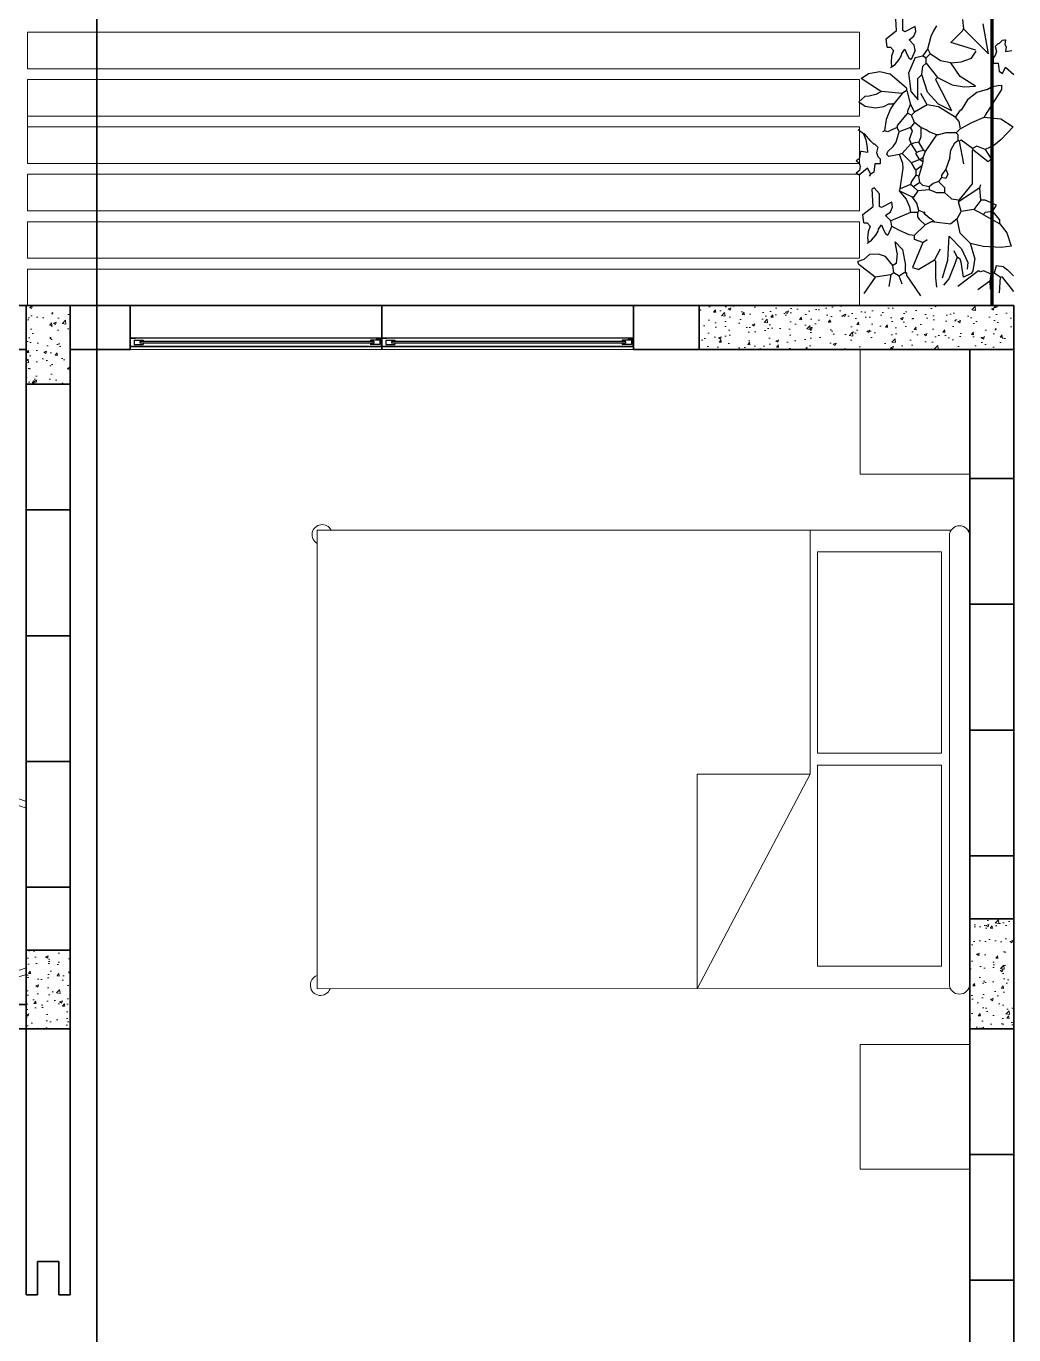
# Model space of a CAD drawing. Header units: inches. Extents: x 2013 to 15569, y -2551 to 2524.
# Drawn here: x 3627.8 to 3941.8, y 377.3 to 793.5 of the extents above; entities that cross this region are included whole.
import ezdxf

# ---------------------------------------------------------------- set-up
doc = ezdxf.new("R2010")
doc.units = ezdxf.units.IN
doc.header["$MEASUREMENT"] = 0
for name, color, linetype, lineweight in [('A-FLOR-FTPT', 6, 'Continuous', 70), ('A-FLOR-PATT', 8, 'Continuous', 18), ('A-FURN', 8, 'Continuous', 18), ('A-GLAZ-FULL', 4, 'Continuous', 25), ('A-WALL-FULL', 7, 'Continuous', 35), ('costruzioni', 2, 'Continuous', 35)]:
    doc.layers.add(name, color=color, linetype=linetype, lineweight=lineweight)
doc.layers.add('VERDE_siepe', color=96, linetype='Continuous')

# ---------------------------------------------------------------- blocks, each defined once
blk = doc.blocks.new('finestra 1')
at = {"layer": 'A-FLOR-PATT'}
for points in [[(43.0901, -91.3303), (43.0901, -91.3278), (43.0759, -91.3278), (43.0759, -91.3066), (43.0901, -91.3066), (43.0901, -91.3041), (43.0734, -91.3041), (43.0734, -91.3303)], [(43.8567, -91.3303), (43.8567, -91.3278), (43.8709, -91.3278), (43.8709, -91.3066), (43.8567, -91.3066), (43.8567, -91.3041), (43.8734, -91.3041), (43.8734, -91.3303)]]:
    blk.add_hatch(color=256, dxfattribs=at).paths.add_polyline_path(points)
at = {"layer": 'A-FURN'}
for p, q in [((43.0734, -91.2941), (43.8734, -91.2941)), ((43.8734, -91.4341), (43.0734, -91.4341))]:
    blk.add_line(p, q, dxfattribs=at)
at = {"layer": 'A-GLAZ-FULL'}
for p, q in [((43.0734, -91.3041), (43.8734, -91.3041)), ((43.0901, -91.3041), (43.0734, -91.3041)), ((43.0759, -91.3278), (43.0759, -91.3066)), ((43.0801, -91.3105), (43.1092, -91.3105)), ((43.0801, -91.3238), (43.0801, -91.3105)), ((43.8734, -91.3041), (43.0901, -91.3041)), ((43.0901, -91.3066), (43.0901, -91.3041)), ((43.0992, -91.3147), (43.842, -91.3147)), ((43.0992, -91.3197), (43.0992, -91.3147)), ((43.1092, -91.3147), (43.1092, -91.3105)), ((43.8612, -91.3105), (43.832, -91.3105)), ((43.832, -91.3147), (43.832, -91.3105)), ((43.842, -91.3147), (43.842, -91.3197)), ((43.8612, -91.3238), (43.8612, -91.3105)), ((43.8734, -91.3041), (43.8734, -91.3303)), ((43.0734, -91.3303), (43.8734, -91.3303)), ((43.0901, -91.3278), (43.0759, -91.3278)), ((43.0801, -91.3238), (43.1092, -91.3238)), ((43.0901, -91.3303), (43.0901, -91.3278)), ((43.0992, -91.3197), (43.842, -91.3197)), ((43.1092, -91.3238), (43.1092, -91.3197)), ((43.832, -91.3238), (43.832, -91.3197)), ((43.8612, -91.3238), (43.832, -91.3238))]:
    blk.add_line(p, q, dxfattribs=at)
at = {"layer": 'A-WALL-FULL'}
for p, q in [((43.0734, -91.2941), (43.0734, -91.4341)), ((43.8734, -91.4341), (43.8734, -91.2941))]:
    blk.add_line(p, q, dxfattribs=at)
blk = doc.blocks.new('letto')
at = {"layer": 'A-FURN'}
for p, q in [((27.4385, 13.5237), (25.4231, 13.5237)), ((25.4231, 12.0654), (25.4231, 13.5237)), ((26.9901, 12.7474), (26.9901, 13.5237)), ((27.433, 13.5059), (27.433, 12.08)), ((27.4977, 13.5061), (27.4977, 12.0796)), ((26.9901, 12.7474), (26.6306, 12.7474)), ((26.6306, 12.7474), (26.6306, 12.0656)), ((26.9901, 12.7474), (26.6306, 12.0656)), ((25.4231, 12.0654), (27.4361, 12.0658))]:
    blk.add_line(p, q, dxfattribs=at)
for points in [[(27.4079, 13.4548), (27.4079, 12.815), (27.0135, 12.815), (27.0135, 13.4548)], [(27.4079, 12.7768), (27.4079, 12.1369), (27.0135, 12.1369), (27.0135, 12.7768)]]:
    blk.add_lwpolyline(points, close=True, dxfattribs=at)
for centre, radius, start, end in [((25.4385, 13.5096), 0.032, 25.9785, 241.2286), ((27.4653, 13.5058), 0.0323, 0.6423, 179.7148), ((25.4335, 12.0766), 0.0324, 108.721, 339.676), ((27.4653, 12.0807), 0.0324, 181.2656, 357.9557)]:
    blk.add_arc(centre, radius, start, end, dxfattribs=at)

msp = doc.modelspace()

# ---------------------------------------------------------------- hatches: boundary and pattern name
at = {"layer": 'A-FLOR-PATT'}
h = msp.add_hatch(dxfattribs=at)
h.set_pattern_fill('AR-CONC', color=256, scale=0.05, style=0)
h.set_pattern_definition([(50, (6368.254, 8814.728), (9.1092334, -0.796954), [0.9525, -10.4775]), (355, (6368.254, 8814.728), (-1.762141, 9.552832), [0.762, -8.382]), (100.451, (6369.013, 8814.662), (7.347125, 8.755834), [0.8095, -8.9045]), (46.1842, (6368.254, 8817.268), (13.553952, -2.102116), [1.42875, -15.71625]), (96.6356, (6369.383, 8817.093), (11.870212, 12.371278), [1.21425, -13.35675]), (351.184, (6368.254, 8817.268), (11.87023, 12.371256), [1.143, -12.573]), (21, (6369.524, 8816.633), (7.580744, -5.113276), [0.9525, -10.4775]), (326, (6369.524, 8816.633), (3.090101, 9.209398), [0.762, -8.382]), (71.4514, (6370.155, 8816.207), (10.6708245, 4.096143), [0.8095, -8.9045]), (37.5, (6368.2537, 8814.7284), (0.1544302, 4.227752), [0, -8.2804, 0, -8.509, 0, -8.41375]), (7.5, (6368.2537, 8814.7284), (3.3409831, 5.0090287), [0, -4.8514, 0, -8.0899, 0, -3.20675]), (327.5, (6365.4216, 8814.7284), (6.7795298, -0.2864372), [0, -3.175, 0, -9.906, 0, -13.1445]), (317.5, (6364.1516, 8814.7284), (7.406459, 1.2713246), [0, -4.1275, 0, -6.5786, 0, -9.3345])])
h.paths.add_polyline_path([(3627.796, 679.638), (3641.796, 679.638), (3641.796, 704.638), (3627.796, 704.638)])
h = msp.add_hatch(dxfattribs=at)
h.set_pattern_fill('AR-CONC', color=256, scale=0.05, style=0)
h.set_pattern_definition([(50, (7188.254, 9404.728), (9.1092334, -0.796954), [0.9525, -10.4775]), (355, (7188.254, 9404.728), (-1.762141, 9.552832), [0.762, -8.382]), (100.451, (7189.013, 9404.662), (7.347125, 8.755834), [0.8095, -8.9045]), (46.1842, (7188.254, 9407.268), (13.553952, -2.102116), [1.42875, -15.71625]), (96.6356, (7189.383, 9407.093), (11.870212, 12.371278), [1.21425, -13.35675]), (351.184, (7188.254, 9407.268), (11.87023, 12.371256), [1.143, -12.573]), (21, (7189.524, 9406.633), (7.580744, -5.113276), [0.9525, -10.4775]), (326, (7189.524, 9406.633), (3.090101, 9.209398), [0.762, -8.382]), (71.4514, (7190.155, 9406.207), (10.6708245, 4.096143), [0.8095, -8.9045]), (37.5, (7188.2537, 9404.7284), (0.1544302, 4.227752), [0, -8.2804, 0, -8.509, 0, -8.41375]), (7.5, (7188.2537, 9404.7284), (3.3409831, 5.0090287), [0, -4.8514, 0, -8.0899, 0, -3.20675]), (327.5, (7185.4216, 9404.7284), (6.7795298, -0.2864372), [0, -3.175, 0, -9.906, 0, -13.1445]), (317.5, (7184.1516, 9404.7284), (7.406459, 1.2713246), [0, -4.1275, 0, -6.5786, 0, -9.3345])])
h.paths.add_polyline_path([(3841.796, 704.638), (3841.796, 690.638), (3941.796, 690.638), (3941.796, 704.638)])
h = msp.add_hatch(dxfattribs=at)
h.set_pattern_fill('AR-CONC', color=256, scale=0.05, style=0)
h.set_pattern_definition([(50, (7268.254, 8814.728), (9.1092334, -0.796954), [0.9525, -10.4775]), (355, (7268.254, 8814.728), (-1.762141, 9.552832), [0.762, -8.382]), (100.451, (7269.013, 8814.662), (7.347125, 8.755834), [0.8095, -8.9045]), (46.1842, (7268.254, 8817.268), (13.553952, -2.102116), [1.42875, -15.71625]), (96.6356, (7269.383, 8817.093), (11.870212, 12.371278), [1.21425, -13.35675]), (351.184, (7268.254, 8817.268), (11.87023, 12.371256), [1.143, -12.573]), (21, (7269.524, 8816.633), (7.580744, -5.113276), [0.9525, -10.4775]), (326, (7269.524, 8816.633), (3.090101, 9.209398), [0.762, -8.382]), (71.4514, (7270.155, 8816.207), (10.6708245, 4.096143), [0.8095, -8.9045]), (37.5, (7268.2537, 8814.7284), (0.1544302, 4.227752), [0, -8.2804, 0, -8.509, 0, -8.41375]), (7.5, (7268.2537, 8814.7284), (3.3409831, 5.0090287), [0, -4.8514, 0, -8.0899, 0, -3.20675]), (327.5, (7265.4216, 8814.7284), (6.7795298, -0.2864372), [0, -3.175, 0, -9.906, 0, -13.1445]), (317.5, (7264.1516, 8814.7284), (7.406459, 1.2713246), [0, -4.1275, 0, -6.5786, 0, -9.3345])])
h.paths.add_polyline_path([(3941.796, 509.638), (3927.796, 509.638), (3927.796, 474.638), (3941.796, 474.638)])
h = msp.add_hatch(dxfattribs=at)
h.set_pattern_fill('AR-CONC', color=256, scale=0.05, style=0)
h.set_pattern_definition([(50, (6368.254, 8814.728), (9.1092334, -0.796954), [0.9525, -10.4775]), (355, (6368.254, 8814.728), (-1.762141, 9.552832), [0.762, -8.382]), (100.451, (6369.013, 8814.662), (7.347125, 8.755834), [0.8095, -8.9045]), (46.1842, (6368.254, 8817.268), (13.553952, -2.102116), [1.42875, -15.71625]), (96.6356, (6369.383, 8817.093), (11.870212, 12.371278), [1.21425, -13.35675]), (351.184, (6368.254, 8817.268), (11.87023, 12.371256), [1.143, -12.573]), (21, (6369.524, 8816.633), (7.580744, -5.113276), [0.9525, -10.4775]), (326, (6369.524, 8816.633), (3.090101, 9.209398), [0.762, -8.382]), (71.4514, (6370.155, 8816.207), (10.6708245, 4.096143), [0.8095, -8.9045]), (37.5, (6368.2537, 8814.7284), (0.1544302, 4.227752), [0, -8.2804, 0, -8.509, 0, -8.41375]), (7.5, (6368.2537, 8814.7284), (3.3409831, 5.0090287), [0, -4.8514, 0, -8.0899, 0, -3.20675]), (327.5, (6365.4216, 8814.7284), (6.7795298, -0.2864372), [0, -3.175, 0, -9.906, 0, -13.1445]), (317.5, (6364.1516, 8814.7284), (7.406459, 1.2713246), [0, -4.1275, 0, -6.5786, 0, -9.3345])])
h.paths.add_polyline_path([(3627.796, 474.638), (3641.796, 474.638), (3641.796, 499.638), (3627.796, 499.638)])

# ---------------------------------------------------------------- linework, layer by layer
at = {"layer": 'A-FLOR-FTPT'}
msp.add_line((3934.796, 999.638), (3934.796, 704.638), dxfattribs=at)
at = {"layer": 'A-FURN'}
for p, q in [((3892.796, 791.567), (3628.226, 791.567)), ((3628.226, 779.931), (3628.226, 791.567)), ((3892.796, 779.931), (3892.796, 791.567)), ((3628.226, 779.931), (3892.796, 779.931)), ((3892.796, 776.508), (3628.226, 776.508)), ((3628.226, 764.873), (3628.226, 776.508)), ((3892.796, 764.873), (3892.796, 776.508)), ((3628.226, 764.873), (3892.796, 764.873)), ((3628.226, 761.45), (3628.226, 764.873)), ((3892.796, 761.45), (3628.226, 761.45)), ((3628.226, 749.814), (3628.226, 761.45)), ((3892.796, 749.814), (3892.796, 761.45)), ((3628.226, 749.814), (3892.796, 749.814)), ((3892.796, 746.391), (3628.226, 746.391)), ((3628.226, 734.755), (3628.226, 746.391)), ((3892.796, 734.755), (3892.796, 746.391)), ((3628.226, 734.755), (3892.796, 734.755)), ((3892.796, 731.332), (3628.226, 731.332)), ((3628.226, 719.697), (3628.226, 731.332)), ((3892.796, 719.697), (3892.796, 731.332)), ((3628.226, 719.697), (3892.796, 719.697)), ((3892.796, 716.274), (3628.226, 716.274)), ((3628.226, 716.274), (3628.226, 704.638)), ((3892.796, 704.638), (3892.796, 716.274)), ((3892.796, 704.638), (3628.226, 704.638)), ((3892.796, 704.638), (3927.796, 704.638)), ((3641.796, 690.638), (3641.796, 630.638)), ((3927.796, 690.638), (3893.002, 690.638)), ((3893.002, 690.638), (3893.002, 651.038)), ((3927.796, 651.038), (3927.796, 690.638)), ((3893.002, 651.038), (3927.796, 651.038)), ((3927.254, 633.191), (3927.796, 633.191)), ((3927.796, 631.436), (3927.796, 633.191)), ((3927.796, 469.608), (3893.002, 469.608)), ((3893.002, 469.608), (3893.002, 430.008)), ((3927.796, 430.008), (3927.796, 469.608)), ((3893.002, 430.008), (3927.796, 430.008))]:
    msp.add_line(p, q, dxfattribs=at)
at = {"layer": 'A-FURN', "linetype": 'Continuous'}
for p, q in [((3627.796, 595.549), (3627.796, 576.912)), ((3627.796, 546.933), (3627.796, 491.933))]:
    msp.add_line(p, q, dxfattribs=at)
for points in [[(3627.796, 546.933, 0.090214), (3599.796, 551.433, 0.0687281), (3589.767, 550.048, 0.1107722), (3585.915, 547.968, 0.1075201), (3580.296, 540.433, 0.0759864), (3577.546, 530.683, 0.0283377), (3576.796, 519.433, 0.0283377), (3577.546, 508.183, 0.0759864), (3580.296, 498.433, 0.1075201), (3585.915, 490.898, 0.1107722), (3589.767, 488.818, 0.0687281), (3599.796, 487.433, 0.090214), (3627.796, 491.933)], [(3627.796, 544.809, 0.1015558), (3597.074, 549.327, 0.0492025), (3590.309, 548.123, 0.1107722), (3587.228, 546.459, 0.1075201), (3582.116, 539.605, 0.0759864), (3579.531, 530.437, 0.0282869), (3578.796, 519.433, 0.0282869), (3579.531, 508.429, 0.0759864), (3582.116, 499.26, 0.1075201), (3587.228, 492.407, 0.1107722), (3590.309, 490.743, 0.0492025), (3597.074, 489.539, 0.1015558), (3627.796, 494.057, 0.099244)]]:
    msp.add_lwpolyline(points, format="xyb", dxfattribs=at)
at = {"layer": 'A-WALL-FULL'}
for p, q in [((3587.796, 704.638), (3627.796, 704.638)), ((3627.796, 704.638), (3627.796, 690.638)), ((3941.796, 704.638), (3627.796, 704.638)), ((3639.796, 704.638), (3630.796, 704.638)), ((3627.796, 690.638), (3587.796, 690.638)), ((3660.897, 690.638), (3641.796, 690.638)), ((3820.897, 690.638), (3841.796, 690.638)), ((3927.796, 690.638), (3941.796, 690.638)), ((3927.796, 649.638), (3927.796, 690.638)), ((3941.796, 690.638), (3941.796, 649.638)), ((3627.796, 679.638), (3641.796, 679.638)), ((3627.796, 639.638), (3627.796, 679.638)), ((3641.796, 679.638), (3641.796, 639.638)), ((3927.796, 649.638), (3941.796, 649.638)), ((3927.796, 609.638), (3927.796, 649.638)), ((3941.796, 649.638), (3927.796, 649.638)), ((3941.796, 649.638), (3941.796, 609.638)), ((3641.796, 639.638), (3627.796, 639.638)), ((3627.796, 639.638), (3641.796, 639.638)), ((3627.796, 599.638), (3627.796, 639.638)), ((3641.796, 639.638), (3641.796, 599.638)), ((3927.796, 609.638), (3941.796, 609.638)), ((3927.796, 569.638), (3927.796, 609.638)), ((3941.796, 609.638), (3927.796, 609.638)), ((3941.796, 609.638), (3941.796, 569.638)), ((3641.796, 599.638), (3627.796, 599.638)), ((3627.796, 599.638), (3641.796, 599.638)), ((3627.796, 559.638), (3627.796, 599.638)), ((3641.796, 599.638), (3641.796, 559.638)), ((3941.796, 569.638), (3927.796, 569.638)), ((3927.796, 569.638), (3941.796, 569.638)), ((3927.796, 529.638), (3927.796, 569.638)), ((3941.796, 569.638), (3941.796, 529.638)), ((3627.796, 559.638), (3641.796, 559.638)), ((3627.796, 519.638), (3627.796, 559.638)), ((3641.796, 559.638), (3627.796, 559.638)), ((3641.796, 559.638), (3641.796, 519.638)), ((3927.796, 529.638), (3941.796, 529.638)), ((3927.796, 509.638), (3927.796, 529.638)), ((3941.796, 529.638), (3927.796, 529.638)), ((3941.796, 529.638), (3941.796, 509.638)), ((3627.796, 519.638), (3641.796, 519.638)), ((3627.796, 499.638), (3627.796, 519.638)), ((3641.796, 519.638), (3627.796, 519.638)), ((3641.796, 519.638), (3641.796, 499.638)), ((3941.796, 509.638), (3927.796, 509.638)), ((3641.796, 499.638), (3627.796, 499.638)), ((3568.796, 482.338), (3627.796, 482.338)), ((3568.796, 474.638), (3627.796, 474.638)), ((3641.796, 474.638), (3627.796, 474.638)), ((3641.796, 474.638), (3627.796, 474.638)), ((3627.796, 474.638), (3641.796, 474.638)), ((3627.796, 474.638), (3627.796, 411.104)), ((3636.796, 474.638), (3632.796, 474.638)), ((3641.796, 474.638), (3641.796, 390.063)), ((3927.796, 474.638), (3941.796, 474.638)), ((3927.796, 434.638), (3927.796, 474.638)), ((3941.796, 474.638), (3941.796, 434.638)), ((3941.796, 434.638), (3927.796, 434.638)), ((3927.796, 434.638), (3941.796, 434.638)), ((3927.796, 394.638), (3927.796, 434.638)), ((3941.796, 434.638), (3941.796, 394.638)), ((3627.796, 411.104), (3627.796, 390.063)), ((3631.363, 390.063), (3631.363, 400.584)), ((3638.228, 400.584), (3631.363, 400.584)), ((3638.228, 390.063), (3638.228, 400.584)), ((3941.796, 394.638), (3927.796, 394.638)), ((3927.796, 394.638), (3941.796, 394.638)), ((3927.796, 354.638), (3927.796, 394.638)), ((3941.796, 394.638), (3941.796, 354.638)), ((3627.796, 390.063), (3631.363, 390.063)), ((3638.228, 390.063), (3641.796, 390.063))]:
    msp.add_line(p, q, dxfattribs=at)
for points in [[(3627.796, 704.638), (3641.796, 704.638), (3641.796, 679.638), (3627.796, 679.638)], [(3841.796, 704.638), (3941.796, 704.638), (3941.796, 690.638), (3841.796, 690.638)], [(3927.796, 509.638), (3941.796, 509.638), (3941.796, 474.638), (3927.796, 474.638)], [(3627.796, 499.638), (3641.796, 499.638), (3641.796, 474.638), (3627.796, 474.638)]]:
    msp.add_lwpolyline(points, close=True, dxfattribs=at)
msp.add_point((3631.596, 474.638), dxfattribs=at)
at = {"layer": 'costruzioni'}
msp.add_line((3650.274, 3.054), (3650.274, 1105.887), dxfattribs=at)
at = {"layer": 'VERDE_siepe'}
for p, q in [((3904.556, 792.08), (3904.228, 797.677)), ((3906.532, 792.08), (3906.532, 796.031)), ((3925.457, 795.597), (3925.786, 792.633)), ((3901.264, 789.445), (3904.556, 792.08)), ((3907.191, 791.75), (3906.532, 792.08)), ((3910.484, 793.397), (3907.191, 791.75)), ((3910.008, 790.306), (3910.642, 791.818)), ((3910.642, 791.818), (3910.484, 793.397)), ((3916.236, 791.975), (3915.429, 790.178)), ((3917.224, 793.621), (3916.236, 791.975)), ((3921.834, 788.352), (3925.457, 791.975)), ((3925.457, 791.975), (3925.786, 792.633)), ((3925.786, 792.633), (3933.736, 784.683)), ((3933.736, 784.683), (3932.042, 794.279)), ((3901.593, 786.81), (3901.264, 789.445)), ((3901.593, 786.81), (3902.581, 786.81)), ((3902.581, 786.81), (3903.569, 785.822)), ((3908.508, 789.116), (3910.008, 790.306)), ((3910.155, 787.469), (3908.508, 789.116)), ((3910.484, 785.822), (3910.155, 787.469)), ((3915.429, 790.178), (3914.351, 786.186)), ((3929.774, 785.826), (3921.834, 788.352)), ((3936.552, 787.721), (3935.893, 787.063)), ((3935.893, 787.063), (3936.311, 785.458)), ((3936.552, 787.721), (3936.881, 788.051)), ((3936.881, 788.051), (3937.21, 788.051)), ((3937.21, 788.051), (3938.198, 789.039)), ((3938.198, 789.039), (3938.876, 789.179)), ((3938.876, 789.179), (3939.206, 789.179)), ((3939.206, 789.179), (3938.918, 787.691)), ((3938.918, 787.691), (3939.375, 786.977)), ((3939.375, 786.977), (3939.186, 785.416)), ((3902.974, 784.015), (3902.784, 782.08)), ((3903.569, 785.822), (3902.974, 784.015)), ((3904.052, 781.354), (3905.382, 782.866)), ((3905.382, 782.866), (3906.079, 784.197)), ((3906.079, 784.197), (3906.203, 784.834)), ((3906.203, 784.834), (3907.191, 786.152)), ((3907.191, 786.152), (3907.79, 784.62)), ((3907.79, 784.62), (3908.424, 783.471)), ((3910.455, 783.518), (3908.36, 778.518)), ((3908.424, 783.471), (3909.167, 782.858)), ((3910.484, 785.822), (3909.167, 782.858)), ((3910.456, 783.518), (3912.943, 784.071)), ((3914.351, 786.186), (3912.831, 784.009)), ((3912.943, 784.071), (3913.931, 783.412)), ((3915.248, 784.73), (3913.931, 783.412)), ((3913.931, 781.766), (3913.931, 783.412)), ((3914.41, 786.405), (3915.248, 784.73)), ((3918.47, 782.436), (3915.175, 784.674)), ((3925.044, 782.137), (3928.331, 783.344)), ((3928.331, 783.344), (3929.847, 785.515)), ((3935.898, 784.164), (3935.234, 783.44)), ((3935.234, 783.44), (3935.234, 781.794)), ((3936.311, 785.458), (3935.898, 784.164)), ((3939.186, 785.416), (3941.162, 785.745)), ((3893.283, 776.853), (3895.584, 778.408)), ((3895.584, 778.408), (3899.238, 779.083)), ((3899.238, 779.083), (3902.39, 778.36)), ((3907.659, 773.75), (3902.39, 778.36)), ((3902.91, 780.554), (3902.581, 780.225)), ((3902.784, 782.08), (3902.91, 780.553)), ((3902.91, 780.553), (3904.052, 781.354)), ((3908.36, 778.518), (3909.118, 772.726)), ((3912.614, 778.143), (3912.943, 780.778)), ((3912.943, 780.778), (3913.931, 781.766)), ((3913.931, 781.766), (3917.553, 777.156)), ((3921.758, 781.896), (3918.47, 782.436)), ((3921.758, 781.896), (3925.044, 782.137)), ((3924.792, 777.552), (3921.758, 781.896)), ((3935.234, 781.794), (3936.881, 781.794)), ((3936.881, 781.794), (3937.21, 779.16)), ((3937.21, 779.16), (3938.198, 778.501)), ((3938.198, 778.501), (3939.186, 780.477)), ((3939.186, 780.477), (3941.821, 778.172)), ((3899.097, 773.091), (3893.283, 776.853)), ((3911.296, 776.827), (3912.614, 778.143)), ((3911.296, 770.177), (3911.296, 776.827)), ((3914.427, 772.485), (3912.614, 778.143)), ((3917.553, 777.156), (3916.895, 776.497)), ((3916.895, 776.497), (3921.986, 766.705)), ((3917.553, 777.156), (3922.264, 774.898)), ((3922.264, 774.898), (3926.056, 774.174)), ((3929.595, 774.415), (3924.792, 777.552)), ((3926.056, 774.174), (3929.595, 774.415)), ((3933.345, 773.42), (3934.954, 774.357)), ((3934.954, 774.357), (3936.855, 774.66)), ((3936.855, 774.66), (3937.955, 774.737)), ((3937.955, 774.737), (3937.955, 773.419)), ((3892.511, 769.469), (3894.486, 771.115)), ((3895.878, 771.207), (3894.486, 771.115)), ((3898, 771.77), (3895.878, 771.207)), ((3899.756, 772.762), (3898, 771.77)), ((3899.756, 772.762), (3899.097, 773.091)), ((3906.341, 772.103), (3899.756, 772.762)), ((3906.341, 772.103), (3903.708, 768.81)), ((3907.659, 773.091), (3906.341, 772.103)), ((3907.659, 773.75), (3907.659, 773.091)), ((3907.988, 772.762), (3907.659, 773.091)), ((3908.976, 768.81), (3907.988, 772.762)), ((3909.118, 772.726), (3911.394, 770.072)), ((3914.245, 768.481), (3912.269, 772.103)), ((3917.713, 768.866), (3914.427, 772.485)), ((3927.088, 770.127), (3925.112, 766.835)), ((3930.052, 772.432), (3927.088, 770.127)), ((3933.345, 773.42), (3930.052, 772.432)), ((3937.955, 773.419), (3932.686, 765.188)), ((3892.511, 769.469), (3894.582, 768.113)), ((3894.582, 768.113), (3897.882, 767.551)), ((3897.882, 767.551), (3900.475, 767.944)), ((3900.475, 767.944), (3902.061, 768.81)), ((3902.597, 767.269), (3901.241, 763.838)), ((3902.061, 768.81), (3903.378, 768.81)), ((3903.708, 768.81), (3902.597, 767.269)), ((3903.708, 768.81), (3903.378, 768.81)), ((3907.988, 765.847), (3904.695, 761.895)), ((3908.976, 768.81), (3907.988, 766.505)), ((3907.988, 766.505), (3907.988, 765.847)), ((3909.305, 765.188), (3907.988, 765.847)), ((3910.293, 766.176), (3908.976, 768.81)), ((3910.293, 766.176), (3909.305, 765.188)), ((3914.245, 768.481), (3910.293, 766.176)), ((3917.868, 767.823), (3914.245, 768.481)), ((3917.553, 768.923), (3921.986, 766.705)), ((3923.136, 764.529), (3917.868, 767.823)), ((3924.783, 766.835), (3923.136, 764.529)), ((3925.112, 766.835), (3924.783, 766.835)), ((3901.241, 763.838), (3900.744, 760.248)), ((3904.695, 761.895), (3904.695, 761.236)), ((3910.293, 762.883), (3908.976, 761.236)), ((3910.293, 762.883), (3909.305, 765.188)), ((3912.269, 761.236), (3910.293, 762.883)), ((3923.136, 764.529), (3924.34, 763.167)), ((3924.34, 763.167), (3924.783, 760.907)), ((3924.783, 760.907), (3928.459, 762.865)), ((3928.459, 762.865), (3932.358, 764.529)), ((3932.686, 765.188), (3932.358, 764.529)), ((3932.358, 764.529), (3937.647, 764.074)), ((3937.647, 764.074), (3941.608, 761.504)), ((3894.01, 759.26), (3892.364, 760.577)), ((3894.34, 759.26), (3894.01, 759.26)), ((3894.01, 759.26), (3894.785, 757.312)), ((3896.316, 756.955), (3894.34, 759.26)), ((3900.744, 760.248), (3900.085, 759.919)), ((3900.744, 760.577), (3900.744, 760.248)), ((3901.732, 759.919), (3900.744, 760.248)), ((3903.049, 760.577), (3901.732, 759.919)), ((3904.695, 761.236), (3903.049, 760.577)), ((3904.365, 756.581), (3905.353, 759.919)), ((3905.353, 759.919), (3904.695, 761.236)), ((3908.976, 761.236), (3905.353, 759.919)), ((3908.647, 757.613), (3909.635, 760.248)), ((3909.305, 755.967), (3908.647, 757.613)), ((3909.635, 760.248), (3908.976, 761.236)), ((3912.269, 758.272), (3911.611, 756.625)), ((3912.269, 761.236), (3912.269, 758.272)), ((3913.916, 760.577), (3912.269, 761.236)), ((3917.209, 758.931), (3913.587, 753.662)), ((3914.904, 759.919), (3913.916, 760.577)), ((3917.209, 758.931), (3914.904, 759.919)), ((3917.868, 758.931), (3917.209, 758.931)), ((3920.172, 759.589), (3917.868, 758.931)), ((3923.466, 759.589), (3920.172, 759.589)), ((3924.783, 760.907), (3923.466, 759.589)), ((3924.124, 758.931), (3923.466, 759.589)), ((3924.124, 757.284), (3924.124, 758.931)), ((3941.608, 761.504), (3937.806, 757.421)), ((3893.022, 753.662), (3892.693, 751.357)), ((3893.352, 753.662), (3893.022, 753.662)), ((3895.328, 753.333), (3893.352, 753.662)), ((3894.785, 757.312), (3895.139, 754.893)), ((3895.139, 754.893), (3895.328, 753.333)), ((3897.304, 755.967), (3896.316, 756.955)), ((3897.633, 755.967), (3897.304, 755.967)), ((3897.962, 755.637), (3897.633, 755.967)), ((3897.962, 755.637), (3898.621, 754.979)), ((3898.621, 754.979), (3898.203, 753.374)), ((3898.203, 753.374), (3898.616, 752.08)), ((3901.402, 752.674), (3901.732, 753.662)), ((3901.732, 753.662), (3903.481, 755.231)), ((3903.481, 755.231), (3904.365, 756.581)), ((3908.976, 755.967), (3906.341, 753.004)), ((3909.305, 755.967), (3908.976, 755.967)), ((3909.964, 756.296), (3909.305, 755.967)), ((3910.952, 753.333), (3909.305, 755.967)), ((3911.611, 756.625), (3909.964, 756.296)), ((3911.611, 753.662), (3910.952, 753.333)), ((3913.257, 753.992), (3911.611, 756.625)), ((3913.257, 753.992), (3911.611, 753.662)), ((3913.587, 753.662), (3912.928, 751.686)), ((3913.587, 753.662), (3913.257, 753.992)), ((3921.49, 751.686), (3921.805, 754.094)), ((3921.805, 754.094), (3923.073, 756.362)), ((3923.073, 756.362), (3924.124, 757.284)), ((3924.454, 756.955), (3924.124, 757.284)), ((3925.112, 757.284), (3924.454, 756.955)), ((3924.454, 756.955), (3925.771, 749.71)), ((3928.735, 754.649), (3925.112, 757.284)), ((3930.052, 755.308), (3928.735, 754.649)), ((3928.735, 754.649), (3928.735, 754.32)), ((3928.735, 754.32), (3928.735, 753.992)), ((3933.674, 750.369), (3928.735, 754.32)), ((3928.735, 743.322), (3928.735, 753.992)), ((3932.686, 754.32), (3930.052, 755.308)), ((3935.43, 755.606), (3932.686, 754.32)), ((3932.686, 754.32), (3934.662, 751.357)), ((3937.806, 757.421), (3935.43, 755.606)), ((3892.693, 751.357), (3891.705, 750.698)), ((3891.705, 750.698), (3892.663, 750.055)), ((3892.663, 750.055), (3893.017, 748.93)), ((3897.633, 749.71), (3897.304, 747.076)), ((3899.28, 749.71), (3897.633, 749.71)), ((3898.616, 752.08), (3899.28, 751.357)), ((3899.28, 751.357), (3899.28, 749.71)), ((3902.061, 752.016), (3901.402, 752.674)), ((3905.353, 752.674), (3902.061, 752.016)), ((3906.341, 753.004), (3905.353, 752.674)), ((3906.546, 749.886), (3905.426, 752.699)), ((3909.305, 750.04), (3906.341, 753.004)), ((3906.671, 748.393), (3906.546, 749.886)), ((3911.611, 751.028), (3909.305, 750.04)), ((3910.623, 747.734), (3909.305, 750.04)), ((3910.623, 753.004), (3910.952, 753.333)), ((3911.94, 751.028), (3910.623, 753.004)), ((3911.94, 751.028), (3911.611, 751.028)), ((3912.928, 751.686), (3911.94, 751.028)), ((3912.928, 750.369), (3911.94, 751.028)), ((3912.928, 750.369), (3912.599, 749.052)), ((3912.928, 751.686), (3912.928, 750.369)), ((3921.49, 751.686), (3920.172, 748.064)), ((3934.662, 751.357), (3933.674, 750.369)), ((3892.781, 747.58), (3891.705, 746.746)), ((3892.693, 746.088), (3891.705, 746.746)), ((3895.328, 748.393), (3892.693, 746.088)), ((3893.017, 748.93), (3892.781, 747.58)), ((3896.316, 746.417), (3895.328, 748.393)), ((3895.986, 745.758), (3896.316, 746.417)), ((3897.304, 747.076), (3896.316, 746.417)), ((3905.683, 741.806), (3906.671, 748.393)), ((3910.623, 746.088), (3909.305, 744.112)), ((3912.599, 749.052), (3910.623, 747.734)), ((3910.623, 747.734), (3910.623, 746.088)), ((3911.611, 745.758), (3910.623, 746.088)), ((3912.599, 749.052), (3911.611, 745.758)), ((3911.94, 743.782), (3911.611, 745.758)), ((3918.855, 745.429), (3917.868, 744.112)), ((3920.172, 748.064), (3918.855, 746.088)), ((3918.855, 746.088), (3918.855, 745.429)), ((3920.172, 745.1), (3918.855, 745.429)), ((3920.172, 748.064), (3920.831, 746.417)), ((3920.831, 746.417), (3920.172, 745.1)), ((3897.45, 742.136), (3896.792, 741.806)), ((3897.121, 736.209), (3896.792, 741.806)), ((3899.097, 740.16), (3897.45, 742.136)), ((3905.683, 741.806), (3905.353, 741.148)), ((3909.635, 739.173), (3905.353, 741.148)), ((3905.353, 741.148), (3907.579, 738.488)), ((3908.976, 743.124), (3905.683, 741.806)), ((3909.305, 744.112), (3908.976, 743.124)), ((3909.964, 742.465), (3908.976, 743.124)), ((3911.94, 743.782), (3909.964, 742.465)), ((3911.281, 741.148), (3909.964, 742.465)), ((3911.281, 741.148), (3909.964, 739.173)), ((3914.904, 741.477), (3911.281, 741.148)), ((3912.928, 742.794), (3911.94, 743.782)), ((3914.904, 742.465), (3912.928, 742.794)), ((3916.221, 743.453), (3914.904, 742.465)), ((3914.904, 742.465), (3914.904, 741.477)), ((3917.369, 740.484), (3914.904, 741.477)), ((3917.868, 744.112), (3916.221, 743.453)), ((3919.843, 742.136), (3917.868, 744.112)), ((3919.843, 740.489), (3919.843, 742.136)), ((3931.04, 742.136), (3924.277, 737.625)), ((3924.454, 738.185), (3928.735, 743.322)), ((3931.04, 742.136), (3931.37, 743.124)), ((3931.37, 738.185), (3931.04, 742.136)), ((3899.097, 736.209), (3899.097, 740.16)), ((3903.049, 737.526), (3899.756, 735.879)), ((3903.206, 735.947), (3903.049, 737.526)), ((3907.579, 738.488), (3908.656, 736.068)), ((3910.952, 737.197), (3909.635, 739.173)), ((3909.964, 739.173), (3909.635, 739.173)), ((3911.611, 734.891), (3910.952, 737.197)), ((3919.843, 740.489), (3917.369, 740.484)), ((3921.819, 738.843), (3919.843, 740.489)), ((3922.148, 738.514), (3921.819, 738.843)), ((3924.124, 738.185), (3922.148, 738.514)), ((3924.124, 738.185), (3924.454, 738.185)), ((3925.112, 734.562), (3924.277, 737.625)), ((3931.37, 738.185), (3929.064, 735.221)), ((3932.686, 738.185), (3931.37, 738.185)), ((3936.309, 736.538), (3932.686, 738.185)), ((3893.828, 733.574), (3897.121, 736.209)), ((3894.157, 730.939), (3893.828, 733.574)), ((3899.756, 735.879), (3899.097, 736.209)), ((3901.073, 733.245), (3902.573, 734.435)), ((3902.72, 731.598), (3901.073, 733.245)), ((3902.573, 734.435), (3903.206, 735.947)), ((3908.976, 734.233), (3902.72, 731.598)), ((3908.656, 736.068), (3908.976, 734.233)), ((3911.281, 734.233), (3908.976, 734.233)), ((3911.611, 734.891), (3911.281, 734.233)), ((3911.281, 732.915), (3911.281, 734.233)), ((3911.94, 731.927), (3911.281, 732.915)), ((3913.257, 734.233), (3911.611, 734.891)), ((3913.587, 734.233), (3913.257, 734.233)), ((3913.587, 733.574), (3913.257, 734.233)), ((3915.233, 732.257), (3913.587, 733.574)), ((3923.795, 732.257), (3925.112, 734.562)), ((3929.064, 735.221), (3925.112, 734.562)), ((3932.028, 733.574), (3929.064, 735.221)), ((3932.686, 734.233), (3932.028, 733.574)), ((3932.028, 733.574), (3937.331, 730.655)), ((3934.991, 734.562), (3932.686, 734.233)), ((3934.991, 734.562), (3936.309, 736.538)), ((3934.991, 734.562), (3937.297, 731.927)), ((3894.157, 730.939), (3895.145, 730.939)), ((3895.145, 730.939), (3896.133, 729.951)), ((3896.133, 729.951), (3895.539, 728.144)), ((3898.644, 728.326), (3898.768, 728.963)), ((3898.768, 728.963), (3899.756, 730.281)), ((3899.756, 730.281), (3900.355, 728.749)), ((3900.355, 728.749), (3900.989, 727.6)), ((3903.049, 729.951), (3901.732, 726.987)), ((3903.049, 729.951), (3902.72, 731.598)), ((3903.049, 729.951), (3905.108, 728.689)), ((3905.108, 728.689), (3908.403, 727.237)), ((3913.587, 730.281), (3910.293, 726.987)), ((3913.587, 730.281), (3911.94, 731.927)), ((3915.563, 731.269), (3913.587, 730.281)), ((3915.563, 732.257), (3915.233, 732.257)), ((3916.551, 731.269), (3915.563, 732.257)), ((3916.551, 731.269), (3915.563, 731.269)), ((3916.551, 731.269), (3921.819, 730.61)), ((3923.795, 732.257), (3921.819, 730.61)), ((3924.783, 727.646), (3923.795, 732.257)), ((3937.297, 731.927), (3937.297, 730.61)), ((3937.331, 730.655), (3939.549, 727.781)), ((3895.474, 724.683), (3895.145, 724.354)), ((3895.539, 728.144), (3895.349, 726.209)), ((3895.349, 726.209), (3895.474, 724.682)), ((3895.474, 724.682), (3896.616, 725.483)), ((3896.616, 725.483), (3897.947, 726.995)), ((3897.947, 726.995), (3898.644, 728.326)), ((3900.989, 727.6), (3901.732, 726.987)), ((3904.695, 721.294), (3904.062, 724.94)), ((3904.062, 724.94), (3906.438, 722.521)), ((3908.403, 727.237), (3910.293, 726.987)), ((3912.928, 724.683), (3909.635, 716.779)), ((3910.293, 725.67), (3910.293, 726.987)), ((3912.928, 724.683), (3910.293, 725.67)), ((3912.928, 724.683), (3914.245, 725.67)), ((3920.822, 719.058), (3921.243, 726.695)), ((3921.243, 726.695), (3925.173, 722.743)), ((3928.076, 724.354), (3924.783, 727.646)), ((3928.076, 724.354), (3928.406, 724.354)), ((3929.394, 719.743), (3928.076, 724.354)), ((3932.103, 723.396), (3928.076, 724.354)), ((3939.549, 727.781), (3940.974, 723.547)), ((3895.982, 720.857), (3894.157, 719.318)), ((3898.834, 721.009), (3895.982, 720.857)), ((3901.073, 720.306), (3898.834, 721.009)), ((3903.378, 717.342), (3901.073, 720.306)), ((3904.695, 721.294), (3904.365, 718.001)), ((3906.438, 722.521), (3907.329, 717.342)), ((3916.551, 719.084), (3918.526, 722.707)), ((3923.795, 720.072), (3922.807, 722.048)), ((3923.795, 720.072), (3922.807, 717.438)), ((3924.783, 719.414), (3923.795, 720.072)), ((3925.173, 722.743), (3927.208, 718.321)), ((3937.806, 723.093), (3932.103, 723.396)), ((3940.974, 723.547), (3937.806, 723.093)), ((3894.157, 719.318), (3892.181, 718.66)), ((3892.51, 717.672), (3892.181, 718.66)), ((3897.78, 713.721), (3892.51, 717.672)), ((3904.365, 718.001), (3903.378, 717.342)), ((3903.708, 715.037), (3903.378, 717.342)), ((3907.329, 715.037), (3907.329, 717.342)), ((3909.635, 716.779), (3911.611, 716.12)), ((3916.551, 719.084), (3911.611, 716.12)), ((3916.551, 719.084), (3916.88, 718.755)), ((3916.88, 718.755), (3916.88, 713.486)), ((3919.137, 713.431), (3920.822, 719.058)), ((3922.807, 717.438), (3921.16, 713.156)), ((3925.112, 718.426), (3924.783, 719.414)), ((3925.771, 713.668), (3925.112, 718.426)), ((3927.208, 718.321), (3926.998, 716.245)), ((3929.394, 719.743), (3928.776, 715.684)), ((3936.198, 717.308), (3935.539, 715.003)), ((3938.503, 716.979), (3936.198, 717.308)), ((3938.503, 716.979), (3939.82, 715.991)), ((3939.82, 715.991), (3941.761, 714.151)), ((3897.78, 713.721), (3894.157, 708.451)), ((3902.72, 714.378), (3897.78, 713.721)), ((3902.72, 714.378), (3902.061, 710.757)), ((3903.708, 715.037), (3902.72, 714.378)), ((3905.353, 714.05), (3903.708, 715.037)), ((3907, 715.037), (3905.353, 714.05)), ((3906.341, 711.415), (3905.353, 714.05)), ((3907.329, 715.037), (3907, 715.037)), ((3907.659, 715.037), (3907.329, 715.037)), ((3907.659, 714.708), (3907.329, 715.037)), ((3907.659, 715.037), (3907.659, 714.708)), ((3907.659, 714.708), (3907.659, 714.378)), ((3912.269, 707.793), (3907.659, 714.378)), ((3916.88, 713.486), (3917.209, 710.523)), ((3921.16, 713.156), (3919.514, 711.18)), ((3930.599, 715.661), (3924.013, 710.722)), ((3928.248, 714.802), (3925.771, 713.668)), ((3928.776, 715.684), (3928.248, 714.802)), ((3934.222, 712.368), (3930.354, 709.614)), ((3931.258, 715.332), (3930.599, 715.661)), ((3932.246, 715.661), (3931.258, 715.332)), ((3934.551, 714.673), (3932.246, 715.661)), ((3934.551, 714.673), (3934.222, 712.368)), ((3934.222, 712.368), (3934.315, 709.917)), ((3935.539, 715.003), (3934.551, 714.673)), ((3937.515, 713.685), (3935.539, 715.003)), ((3937.515, 713.685), (3937.186, 708.746)), ((3938.174, 713.685), (3937.515, 713.685)), ((3941.796, 709.076), (3938.174, 713.685))]:
    msp.add_line(p, q, dxfattribs=at)
for centre, start, end in [((3910.456, 783.518), 102.80429, 157.53328), ((3928.735, 743.322), 319.84401, 359.64699)]:
    msp.add_arc(centre, 0.0000412, start, end, dxfattribs=at)

# ---------------------------------------------------------------- block references
at = {"layer": 'A-FURN', "xscale": 100.0000000000064, "yscale": 100.0000000000064, "zscale": 100.0000000000064}
msp.add_blockref('letto', (1178.029, -719.176), dxfattribs=at)
at = {"layer": 'A-WALL-FULL', "xscale": 100.0000000000064, "yscale": 100.0000000000064, "zscale": 100.0000000000064, "rotation": 180}
for p in [(8048.237, -8438.767), (8128.237, -8438.767)]:
    msp.add_blockref('finestra 1', p, dxfattribs=at)

doc.saveas('drawing.dxf')
